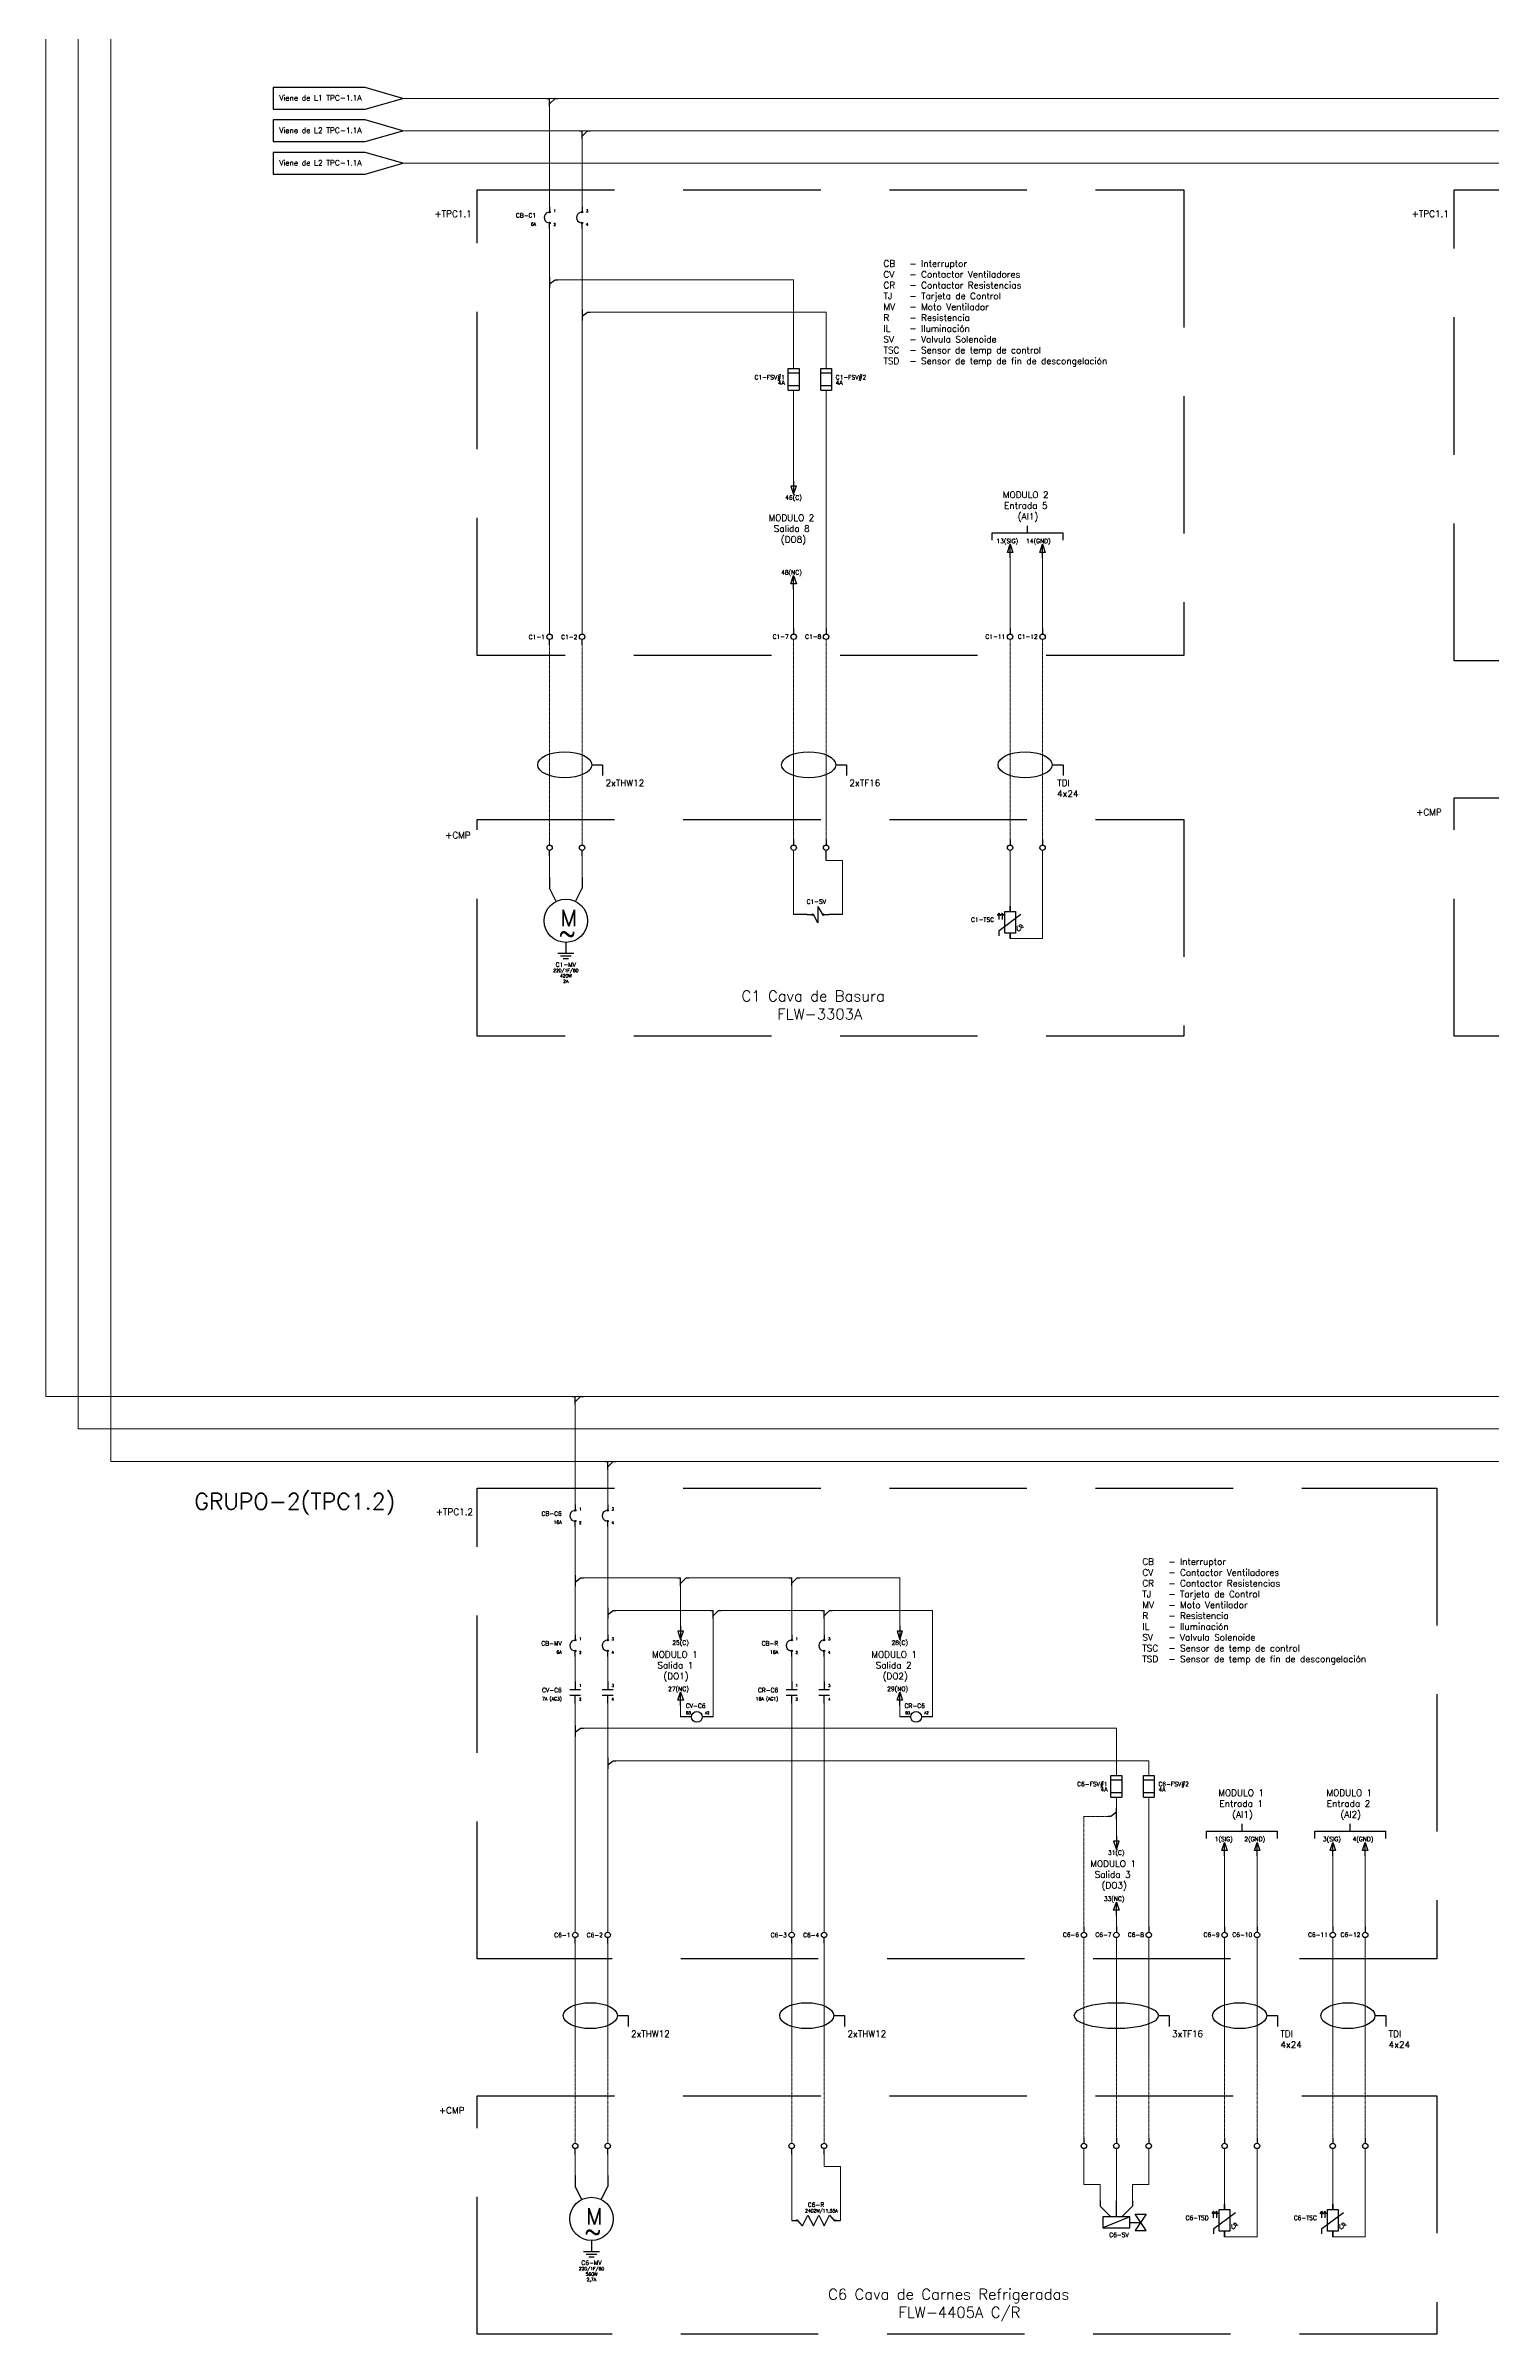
# Model space of a CAD drawing. Header units: inches. Extents: x 75782 to 87231, y -34126 to -18655.
# Drawn here: x 80133 to 81470, y -22416 to -20300 of the extents above; entities that cross this region are included whole.
import ezdxf
from ezdxf.enums import TextEntityAlignment as Align

# ---------------------------------------------------------------- set-up
doc = ezdxf.new("R2010")
doc.units = ezdxf.units.IN
doc.header["$MEASUREMENT"] = 0
doc.linetypes.add('DASHED', pattern=[19.05, 12.7, -6.35])
doc.linetypes.add('EPLANLINE7', pattern=[0])
for name, color, linetype, lineweight in [('A-Cable Belden', 9, 'Continuous', 18), ('A-Cables 220V', 6, 'Continuous', 18), ('SYMBOL', 2, 'Continuous', 25)]:
    doc.layers.add(name, color=color, linetype=linetype, lineweight=lineweight)
doc.layers.add('TEXTOS', color=7, linetype='Continuous')
doc.styles.get("Standard").update_dxf_attribs({"font": 'ROMANS.SHX'})

# ---------------------------------------------------------------- blocks, each defined once
blk = doc.blocks.new('derivación inferior')
for p, q in [((-2.5, 0), (0, 0)), ((0, -7.5), (0, 0)), ((0, -5), (5, 0)), ((5, 0), (7.5, 0))]:
    blk.add_line(p, q)
blk = doc.blocks.new('2F Breaker')
for p, q in [((0, 0), (0, -4.3)), ((30, 0), (30, -4.3)), ((0, -20), (0, -15.7)), ((30, -20), (30, -15.7))]:
    blk.add_line(p, q)
for centre in [(0, -5), (0, -15), (30, -5), (30, -15)]:
    blk.add_circle(centre, 0.653)
for centre in [(0, -10), (30, -10)]:
    blk.add_arc(centre, 5, 110, 250)
for s, p in [('2', (3.6, -17.7)), ('1', (3.6, -5)), ('3', (33.6, -5)), ('4', (33.6, -17.7))]:
    blk.add_text(s, height=2.5).set_placement(p)
at = {"flags": 4}
for tag, height, p in [('FEATURES', 3, (-12.5, -17.5)), ('NAME', 4, (-12.5, -10))]:
    blk.add_attdef(tag, text='', height=height, dxfattribs=at).set_placement(p, align=Align.RIGHT)
blk = doc.blocks.new('2F motor')
for p, q in [((0, 0), (0, -10)), ((30, 0), (30, -10)), ((6.1, -22.1), (0, -10)), ((23.9, -22.1), (30, -10)), ((15, -60), (15, -70)), ((7.5, -70), (22.5, -70)), ((10, -72.5), (20, -72.5)), ((12.5, -75), (17.5, -75))]:
    blk.add_line(p, q)
blk.add_circle((15, -40), 20)
blk.add_text('M', height=15).set_placement((10, -45))
at = {"insert": (8.6, -43.8), "char_height": 15, "width": 78.304, "attachment_point": 1}
blk.add_mtext('{\\Fsimplex|c0;~}', dxfattribs=at)
at = {"flags": 4}
for tag, height, p in [('VOLTAJE', 3, (15, -87.5)), ('NAME', 4, (15, -82.5)), ('CURRENT', 3, (15, -97.5)), ('HP', 3, (15, -92.5))]:
    blk.add_attdef(tag, text='', height=height, dxfattribs=at).set_placement(p, align=Align.CENTER)
blk = doc.blocks.new('derivación a la derecha')
for p, q in [((0, 2.5), (0, -7.5)), ((0, -3.75), (5, 0)), ((5, 0), (7.5, 0))]:
    blk.add_line(p, q)
blk = doc.blocks.new('Temperature sensor')
for p, q in [((-10, -22.5), (10, -7.5)), ((-10, -27.5), (-10, -22.5))]:
    blk.add_line(p, q)
for points in [[(0, 0), (0, 0), (0, -5), (0, -5)], [(-5, -5), (5, -5), (5, -25), (-5, -25)], [(0, -30), (0, -30), (0, -25), (0, -25)]]:
    blk.add_lwpolyline(points, close=True)
at = {"layer": 'SYMBOL', "color": 0, "linetype": 'EPLANLINE7', "lineweight": 25}
for p, q in [((-10.4, -6.5), (-11.9, -8.9)), ((-10.4, -6.5), (-10.4, -12.5)), ((-10.4, -6.5), (-8.9, -8.9)), ((-7.4, -6.5), (-7.4, -12.5))]:
    blk.add_line(p, q, dxfattribs=at)
at = {"layer": 'SYMBOL', "color": 0, "linetype": 'EPLANLINE7', "lineweight": 13}
for p, q in [((-7.4, -6.5), (-8.9, -8.9)), ((-7.4, -6.5), (-5.9, -8.9)), ((-7.4, -12.5), (-7.4, -12.5)), ((-7.4, -12.5), (-7.4, -12.5)), ((6.6, -18.3), (6.6, -21.9)), ((9.6, -17.1), (8.1, -18.3)), ((8.1, -18.3), (9.6, -19.5)), ((11.1, -18.3), (9.6, -17.1)), ((9.6, -21.9), (11.1, -18.3)), ((9.6, -19.5), (12.6, -19.5)), ((6.6, -21.9), (8.1, -23.1)), ((8.1, -23.1), (9.6, -21.9))]:
    blk.add_line(p, q, dxfattribs=at)
at = {"flags": 4}
blk.add_attdef('NAME', text='', height=4, dxfattribs=at).set_placement((-14.8, -14.6), align=Align.RIGHT)
blk = doc.blocks.new('Arrow-down')
for p, q in [((0, 0), (0, -12.5)), ((2.5, -5), (-2.5, -5)), ((-2.5, -5), (0, -12.5)), ((0, -12.5), (2.5, -5))]:
    blk.add_line(p, q)
at = {"flags": 4}
blk.add_attdef('NAME', text='', height=4, dxfattribs=at).set_placement((7.5, -17.5), align=Align.RIGHT)
blk = doc.blocks.new('Arrow-up')
for p, q in [((-2.5, 5), (0, 12.5)), ((2.5, 5), (-2.5, 5)), ((0, 0), (0, 12.5)), ((0, 12.5), (2.5, 5))]:
    blk.add_line(p, q)
at = {"flags": 4}
blk.add_attdef('NAME', text='', height=4, dxfattribs=at).set_placement((7.5, 13.5), align=Align.RIGHT)
blk = doc.blocks.new('Fusible')
at = {"color": 0, "ltscale": 0.1}
for p, q in [((45791, 2917.9), (45791, 2937.9)), ((45791, 2937.9), (45801, 2937.9)), ((45791, 2933.9), (45801, 2933.9)), ((45801, 2921.9), (45791, 2921.9)), ((45801, 2937.9), (45801, 2917.9)), ((45791, 2917.9), (45801, 2917.9))]:
    blk.add_line(p, q, dxfattribs=at)
at = {"flags": 4}
for p in [(45787.9, 2927.9), (45787.9, 2922.9)]:
    blk.add_attdef('NAME', text='', height=4, dxfattribs=at).set_placement(p, align=Align.RIGHT)
blk = doc.blocks.new('fusible1')
at = {"color": 0, "ltscale": 0.1}
for p, q in [((45821, 2917.9), (45821, 2937.9)), ((45821, 2937.9), (45831, 2937.9)), ((45821, 2933.9), (45831, 2933.9)), ((45831, 2921.9), (45821, 2921.9)), ((45831, 2937.9), (45831, 2917.9)), ((45821, 2917.9), (45831, 2917.9))]:
    blk.add_line(p, q, dxfattribs=at)
at = {"flags": 4}
for p in [(45834.9, 2927.9), (45834.9, 2922.9)]:
    blk.add_attdef('NAME', p, '', height=4, dxfattribs=at)
blk = doc.blocks.new('Borne - abajo')
blk.add_line((0, 0), (0, 5))
blk.add_circle((0, 7.5), 2.5)
at = {"flags": 4}
blk.add_attdef('NAME', text='', height=4, dxfattribs=at).set_placement((-4.4, 5.3), align=Align.RIGHT)
blk.add_attdef('#', (4.6, 5.9), '', height=3, dxfattribs=at)
blk = doc.blocks.new('Borne - arriba')
blk.add_line((0, 0), (0, -5))
blk.add_circle((0, -7.5), 2.5)
at = {"flags": 4}
blk.add_attdef('NAME', text='', height=4, dxfattribs=at).set_placement((-4.4, -9.3), align=Align.RIGHT)
blk.add_attdef('#', (4.6, -8.9), '', height=3, dxfattribs=at)
blk = doc.blocks.new('Solenoid Coil')
for p, q in [((0, 0), (4.3, 0)), ((10, -7.5), (5.7, 0)), ((10, 7.5), (10, -7.5)), ((10, 7.5), (14.3, 0)), ((15.7, 0), (20, 0))]:
    blk.add_line(p, q)
for centre in [(5, 0), (15, 0)]:
    blk.add_circle(centre, 0.704)
at = {"flags": 4}
for tag, height, p in [('NAME', 4, (17.5, 10)), ('PAGE', 3, (15, -17.5))]:
    blk.add_attdef(tag, text='', height=height, dxfattribs=at).set_placement(p, align=Align.RIGHT)
blk = doc.blocks.new('CONT 2F')
for p, q in [((33332.3, 23388.3), (33342.3, 23388.3)), ((33332.3, 23383.3), (33342.3, 23383.3)), ((33337.3, 23395.8), (33337.3, 23388.3)), ((33337.3, 23375.8), (33337.3, 23383.3)), ((33362.3, 23388.3), (33372.3, 23388.3)), ((33362.3, 23383.3), (33372.3, 23383.3)), ((33367.3, 23395.8), (33367.3, 23388.3)), ((33367.3, 23375.8), (33367.3, 23383.3))]:
    blk.add_line(p, q)
for s, p in [('2', (33340.9, 23378.1)), ('1', (33340.9, 23390.8)), ('3', (33370.9, 23390.8)), ('4', (33370.9, 23378.1))]:
    blk.add_text(s, height=2.5).set_placement(p)
at = {"flags": 4}
for tag, height, p in [('FEATURES', 3, (33324.8, 23378.3)), ('NAME', 4, (33324.8, 23385.8))]:
    blk.add_attdef(tag, text='', height=height, dxfattribs=at).set_placement(p, align=Align.RIGHT)
blk = doc.blocks.new('Relay Coil')
for p, q in [((5, 0), (0, 0)), ((20, 0), (15, 0))]:
    blk.add_line(p, q)
blk.add_circle((10, 0), 5)
for s, p in [('B3', (0, 2.5)), ('A2', (17.5, 2.5))]:
    blk.add_text(s, height=2.5).set_placement(p)
at = {"flags": 4}
for tag, height, p in [('NAME', 4, (18.1, 8.2)), ('INTENSIDAD', 3, (21, -10)), ('PAGE', 3, (20.6, -15.1))]:
    blk.add_attdef(tag, text='', height=height, dxfattribs=at).set_placement(p, align=Align.RIGHT)
blk = doc.blocks.new('Heater')
for p, q in [((0, 0), (4.3, 0)), ((10, -5), (5.7, 0)), ((10, -5), (15, 5)), ((15, 5), (20, -5)), ((20, -5), (25, 5)), ((25, 5), (30, -5)), ((30, -5), (35, 5)), ((35, 5), (39.3, 0)), ((40.7, 0), (45, 0))]:
    blk.add_line(p, q)
for centre in [(5, 0), (40, 0)]:
    blk.add_circle(centre, 0.704)
at = {"flags": 4}
for tag, height, p in [('NAME', 4, (30, 12.5)), ('DATA', 3, (27.5, 7.5))]:
    blk.add_attdef(tag, text='', height=height, dxfattribs=at).set_placement(p, align=Align.RIGHT)
blk = doc.blocks.new('AMI-140')
at = {"ltscale": 0.1}
for p, q in [((97291.8, 2.1), (97291.8, -2.9)), ((97306.8, -12.9), (97306.8, 2.1)), ((97321.8, 2.1), (97321.8, -2.9)), ((97291.8, -2.9), (97301.8, -12.9)), ((97294.3, -12.9), (97294.3, -22.9)), ((97319.3, -12.9), (97294.3, -12.9)), ((97319.3, -12.9), (97294.3, -22.9)), ((97321.8, -2.9), (97311.8, -12.9)), ((97319.3, -22.9), (97319.3, -12.9)), ((97319.3, -17.9), (97329.3, -17.9)), ((97324.3, -10.4), (97334.3, -10.4)), ((97334.3, -25.4), (97324.3, -10.4)), ((97334.3, -10.4), (97324.3, -25.4)), ((97294.3, -22.9), (97319.3, -22.9)), ((97324.3, -25.4), (97334.3, -25.4))]:
    blk.add_line(p, q, dxfattribs=at)
at = {"flags": 4}
blk.add_attdef('NAME', text='', height=4, dxfattribs=at).set_placement((97318.2, -31.4), align=Align.RIGHT)

msp = doc.modelspace()

# ---------------------------------------------------------------- linework, layer by layer
at = {"ltscale": 0.1}
for p, q in [((81007.3, -20757.2), (81007.3, -20750.5)), ((81007.3, -20750.5), (81072.9, -20750.5)), ((81040.1, -20750.5), (81040.1, -20743.8)), ((81072.9, -20757.2), (81072.9, -20750.5)), ((80637.5, -20964.8), (80647.5, -20964.8)), ((80647.5, -20964.8), (80647.5, -20974.8)), ((80862.9, -20964.8), (80872.9, -20964.8)), ((80862.9, -20964.8), (80872.9, -20964.8)), ((80872.9, -20964.8), (80872.9, -20974.8)), ((80872.9, -20964.8), (80872.9, -20974.8)), ((81062.9, -20964.8), (81072.9, -20964.8)), ((81072.9, -20964.8), (81072.9, -20974.8)), ((80854, -21053.3), (80854, -21044)), ((81205.5, -21957.2), (81205.5, -21950.5)), ((81205.5, -21950.5), (81271.1, -21950.5)), ((81238.3, -21950.5), (81238.3, -21943.8)), ((81271.1, -21957.2), (81271.1, -21950.5)), ((81305.5, -21957.2), (81305.5, -21950.5)), ((81305.5, -21950.5), (81371.1, -21950.5)), ((81338.3, -21950.5), (81338.3, -21943.8)), ((81371.1, -21957.2), (81371.1, -21950.5)), ((80661.1, -22121.1), (80671.1, -22121.1)), ((80671.1, -22121.1), (80671.1, -22131.1)), ((80861.1, -22121.1), (80871.1, -22121.1)), ((80871.1, -22121.1), (80871.1, -22131.1)), ((81161.1, -22121.1), (81171.1, -22121.1)), ((81171.1, -22121.1), (81171.1, -22131.1)), ((81261.1, -22121.1), (81271.1, -22121.1)), ((81271.1, -22121.1), (81271.1, -22131.1)), ((81361.1, -22121.1), (81371.1, -22121.1)), ((81371.1, -22121.1), (81371.1, -22131.1))]:
    msp.add_line(p, q, dxfattribs=at)
for p, q in [((80598.5, -21049), (80598.5, -21044)), ((80628.5, -21049), (80628.5, -21044)), ((80824, -21034), (80824, -21039)), ((80854, -21034), (80854, -21039)), ((81024, -21034), (81024, -21039)), ((81054, -21034), (81054, -21039)), ((80836.5, -21103.3), (80824, -21103.3)), ((80869, -21103.3), (80856.5, -21103.3)), ((80724.6, -21844.9), (80719.6, -21844.9)), ((80749.6, -21844.9), (80744.6, -21844.9)), ((80927.2, -21844.9), (80922.2, -21844.9)), ((80952.2, -21844.9), (80947.2, -21844.9)), ((80622.2, -22249), (80622.2, -22244)), ((80652.2, -22249), (80652.2, -22244)), ((80822.2, -22249), (80822.2, -22244)), ((80852.2, -22249), (80852.2, -22244)), ((81092.2, -22234), (81092.2, -22239)), ((81122.2, -22234), (81122.2, -22239)), ((81152.2, -22234), (81152.2, -22239)), ((81222.2, -22234), (81222.2, -22239)), ((81252.2, -22234), (81252.2, -22239)), ((81322.2, -22234), (81322.2, -22239)), ((81352.2, -22234), (81352.2, -22239))]:
    msp.add_line(p, q)
for points in [[(80428, -20338.8), (80343, -20338.8), (80343, -20358.8), (80428, -20358.8), (80463, -20348.8), (80428, -20338.8)], [(80428, -20368.8), (80343, -20368.8), (80343, -20388.8), (80428, -20388.8), (80463, -20378.8), (80428, -20368.8)], [(80428, -20398.8), (80343, -20398.8), (80343, -20418.8), (80428, -20418.8), (80463, -20408.8), (80428, -20398.8)]]:
    msp.add_lwpolyline(points, dxfattribs=at)
at = {"linetype": 'DASHED', "ltscale": 10}
for points in [[(80531.5, -20433.5), (81184.4, -20433.5), (81184.4, -20863.7), (80531.5, -20863.7)], [(81434.4, -20433.5), (82321.3, -20433.5), (82321.3, -20868.7), (81434.4, -20868.7)], [(81434.4, -20995.4), (82321.3, -20995.4), (82321.3, -21215.6), (81434.4, -21215.6)], [(80531.5, -21015.4), (81184.4, -21015.3), (81184.4, -21215.6), (80531.5, -21215.6)], [(80531.5, -21633.4), (81418.3, -21633.4), (81418.3, -22068.7), (80531.5, -22068.7)], [(80531.5, -22195.3), (81418.3, -22195.3), (81418.3, -22415.6), (80531.5, -22415.6)]]:
    msp.add_lwpolyline(points, close=True, dxfattribs=at)
for centre in [(80598.5, -21041.5), (80628.5, -21041.5), (80824, -21041.5), (80824, -21041.5), (80824, -21041.5), (80854, -21041.5), (80854, -21041.5), (80854, -21041.5), (81024, -21041.5), (81054, -21041.5), (80622.2, -22241.5), (80652.2, -22241.5), (80822.2, -22241.5), (80852.2, -22241.5), (81092.2, -22241.5), (81122.2, -22241.5), (81152.2, -22241.5), (81222.2, -22241.5), (81252.2, -22241.5), (81322.2, -22241.5), (81352.2, -22241.5)]:
    msp.add_circle(centre, 2.5)
at = {"ltscale": 0.1}
for centre, major_axis, ratio in [((80612.5, -20964.8), (-25, 0), 0.48), ((80837.9, -20964.8), (-25, 0), 0.48), ((81037.9, -20964.8), (-25, 0), 0.48), ((80636.1, -22121.1), (-25, 0), 0.48), ((80836.1, -22121.1), (-25, 0), 0.48), ((81122.2, -22121.1), (-38.9, 0), 0.308382), ((81236.1, -22121.1), (-25, 0), 0.48), ((81336.1, -22121.1), (-25, 0), 0.48)]:
    msp.add_ellipse(centre, major_axis=major_axis, ratio=ratio, dxfattribs=at)
at = {"layer": 'A-Cable Belden'}
for p, q in [((81024, -20844), (81024, -20773.5)), ((81054, -20773.5), (81054, -20844)), ((81024, -21097.9), (81024, -21044)), ((81054, -21044), (81054, -21125.4)), ((81054, -21125.4), (81024, -21125.4)), ((81222.2, -22044), (81222.2, -21973.4)), ((81252.2, -21973.4), (81252.2, -22044)), ((81322.2, -22044), (81322.2, -21973.4)), ((81352.2, -21973.4), (81352.2, -22044)), ((81222.2, -22160.9), (81222.2, -22049)), ((81252.2, -22049), (81252.2, -22160.9)), ((81322.2, -22160.9), (81322.2, -22049)), ((81352.2, -22049), (81352.2, -22160.9)), ((81222.2, -22295.4), (81222.2, -22244)), ((81252.2, -22244), (81252.2, -22325.4)), ((81322.2, -22297.9), (81322.2, -22244)), ((81352.2, -22244), (81352.2, -22325.4)), ((81252.2, -22325.4), (81222.2, -22325.4)), ((81352.2, -22325.4), (81322.2, -22325.4))]:
    msp.add_line(p, q, dxfattribs=at)
at = {"layer": 'A-Cable Belden', "linetype": 'DASHED', "ltscale": 0.01}
for p, q in [((81024, -20849), (81024, -21034)), ((81054, -20849), (81054, -21034)), ((81222.2, -22160.9), (81222.2, -22164.8)), ((81222.2, -22164.8), (81222.2, -22234)), ((81252.2, -22160.9), (81252.2, -22164.8)), ((81252.2, -22164.8), (81252.2, -22234)), ((81322.2, -22160.9), (81322.2, -22164.8)), ((81322.2, -22164.8), (81322.2, -22234)), ((81352.2, -22160.9), (81352.2, -22164.8)), ((81352.2, -22164.8), (81352.2, -22234))]:
    msp.add_line(p, q, dxfattribs=at)
at = {"layer": 'A-Cables 220V'}
for p, q in [((80133, -19348.8), (80133, -21548.8)), ((80163, -19378.8), (80163, -21578.8)), ((80193, -19408.8), (80193, -21608.8)), ((80463, -20348.8), (82638.3, -20348.8)), ((80598.5, -20449), (80598.5, -20348.8)), ((80462.9, -20378.8), (84444.2, -20378.8)), ((80628.5, -20449), (80628.5, -20378.8)), ((80462.9, -20408.8), (84474.2, -20408.8)), ((80598.5, -20469), (80598.5, -20514)), ((80628.5, -20469), (80628.5, -20544)), ((80606, -20516.5), (80824, -20516.5)), ((80824, -20516.5), (80824, -20598.6)), ((80598.5, -20524), (80598.5, -20844)), ((80628.5, -20554), (80628.5, -20844)), ((80636, -20546.5), (80854, -20546.5)), ((80854, -20546.5), (80854, -20598.6)), ((80824, -20618.6), (80824, -20702.3)), ((80854, -20618.6), (80854, -20844)), ((80824, -20802.5), (80824, -20844)), ((80598.5, -21044), (80598.5, -21069)), ((80628.5, -21044), (80628.5, -21069)), ((80824, -21044), (80824, -21103.3)), ((80869, -21053.3), (80854, -21053.3)), ((80869, -21103.3), (80869, -21053.3)), ((80133, -21548.8), (86791.7, -21548.8)), ((80622.2, -21649), (80622.2, -21548.8)), ((80163, -21578.8), (86791.7, -21578.8)), ((80193, -21608.8), (86791.7, -21608.8)), ((80652.2, -21649), (80652.2, -21608.8)), ((80622.2, -21669), (80622.2, -21769)), ((80652.2, -21669), (80652.2, -21769)), ((80629.7, -21716.5), (80717.1, -21716.5)), ((80719.6, -21724), (80719.6, -21773.3)), ((80727.1, -21716.5), (80819.7, -21716.4)), ((80822.2, -21769), (80822.2, -21716.5)), ((80827.2, -21716.5), (80922.2, -21716.5)), ((80922.2, -21716.5), (80922.2, -21773.3)), ((80659.7, -21746.5), (80747.1, -21746.5)), ((80749.6, -21754), (80749.6, -21844.9)), ((80757.1, -21746.5), (80849.7, -21746.5)), ((80852.2, -21769), (80852.2, -21746.5)), ((80857.2, -21746.5), (80952.2, -21746.5)), ((80952.2, -21746.5), (80952.2, -21844.9)), ((80622.2, -21789), (80622.2, -21819.7)), ((80652.2, -21789), (80652.2, -21819.7)), ((80822.2, -21789), (80822.2, -21812.2)), ((80852.2, -21789), (80852.2, -21812.2)), ((80622.2, -21824.7), (80622.2, -22044)), ((80652.2, -21824.7), (80652.2, -22044)), ((80719.6, -21834.5), (80719.6, -21844.9)), ((80822.2, -21832.2), (80822.2, -22044)), ((80852.2, -21832.2), (80852.2, -22044)), ((80922.2, -21834.5), (80922.2, -21844.9)), ((80629.7, -21855.4), (81122.2, -21855.4)), ((81122.2, -21855.4), (81122.2, -21899)), ((80659.7, -21885.4), (81152.2, -21885.5)), ((81152.2, -21885.5), (81152.2, -21899)), ((81122.2, -21919), (81122.2, -21954.9)), ((81152.2, -21919), (81152.2, -22044)), ((81122.2, -22028.6), (81122.2, -22044)), ((80622.2, -22049), (80622.2, -22160.9)), ((80652.2, -22049), (80652.2, -22160.9)), ((80822.2, -22049), (80822.2, -22160.9)), ((80852.2, -22049), (80852.2, -22160.9)), ((81122.2, -22049), (81122.2, -22155.9)), ((81152.2, -22049), (81152.2, -22160.9)), ((80622.2, -22244), (80622.2, -22269)), ((80652.2, -22244), (80652.2, -22269)), ((80822.2, -22244), (80822.2, -22310.4)), ((80852.2, -22244), (80852.2, -22260.4)), ((81092.2, -22244), (81092.2, -22277.2)), ((81122.2, -22244), (81122.2, -22292.2)), ((81152.2, -22244), (81152.2, -22260.4)), ((81152.2, -22244), (81152.2, -22260.4)), ((81152.2, -22244), (81152.2, -22260.4)), ((81152.2, -22244), (81152.2, -22277.2)), ((80867.2, -22260.4), (80852.2, -22260.4)), ((80867.2, -22310.4), (80867.2, -22260.4)), ((81107.2, -22277.2), (81092.2, -22277.2)), ((81107.2, -22292.2), (81107.2, -22277.2)), ((81137.2, -22292.2), (81137.2, -22277.2)), ((81137.2, -22277.2), (81152.2, -22277.2))]:
    msp.add_line(p, q, dxfattribs=at)
at = {"layer": 'A-Cables 220V', "linetype": 'DASHED', "ltscale": 0.01}
for p, q in [((80598.5, -20849), (80598.5, -21039)), ((80628.5, -20849), (80628.5, -21039)), ((80824, -20849), (80824, -21034)), ((80824, -20849), (80824, -21039)), ((80854, -20849), (80854, -21039)), ((80824, -20957.7), (80824, -21026.9)), ((80854, -20957.7), (80854, -21026.9)), ((81092.2, -21936.9), (81117.2, -21936.9)), ((81092.2, -21936.9), (81092.2, -22044)), ((81092.2, -22049), (81092.2, -22234)), ((80622.2, -22160.9), (80622.2, -22164.8)), ((80622.2, -22164.8), (80622.2, -22239)), ((80652.2, -22160.9), (80652.2, -22164.8)), ((80652.2, -22164.8), (80652.2, -22239)), ((80822.2, -22160.9), (80822.2, -22164.8)), ((80822.2, -22164.8), (80822.2, -22239)), ((80852.2, -22160.9), (80852.2, -22164.8)), ((80852.2, -22164.8), (80852.2, -22239)), ((81122.2, -22155.9), (81122.2, -22164.8)), ((81122.2, -22164.8), (81122.2, -22234)), ((81152.2, -22160.9), (81152.2, -22164.8)), ((81152.2, -22164.8), (81152.2, -22234))]:
    msp.add_line(p, q, dxfattribs=at)

# ---------------------------------------------------------------- block references
for name, p in [('derivación inferior', (80598.5, -20348.8)), ('derivación inferior', (80628.5, -20378.8)), ('derivación a la derecha', (80598.5, -20516.5)), ('derivación a la derecha', (80628.5, -20546.5)), ('derivación inferior', (80622.2, -21548.8)), ('derivación inferior', (80622.2, -21548.8)), ('derivación inferior', (80652.2, -21608.8)), ('derivación inferior', (80652.2, -21608.8)), ('derivación a la derecha', (80622.2, -21716.5)), ('derivación inferior', (80719.6, -21716.5)), ('derivación inferior', (80822.2, -21716.4)), ('derivación a la derecha', (80652.2, -21746.5)), ('derivación inferior', (80749.6, -21746.5)), ('derivación inferior', (80852.2, -21746.5)), ('derivación a la derecha', (80622.2, -21855.4)), ('derivación a la derecha', (80652.2, -21885.4))]:
    msp.add_blockref(name, p)
ref = msp.add_blockref('2F Breaker', (80598.5, -20449))
ref.add_attrib('NAME', 'CB-C1', dxfattribs={"height": 4}).set_placement((80586, -20459), align=Align.RIGHT)
ref.add_attrib('FEATURES', '6A', dxfattribs={"height": 3}).set_placement((80586, -20466.5), align=Align.RIGHT)
at = {"color": 0}
ref = msp.add_blockref('Fusible', (35028, -23536.5), dxfattribs=at)
ref.add_attrib('NAME', 'C1-FSV#1', dxfattribs={"height": 4}).set_placement((80815.9, -20608.6), align=Align.RIGHT)
ref.add_attrib('NAME', '4A', dxfattribs={"height": 4}).set_placement((80815.9, -20613.6), align=Align.RIGHT)
ref = msp.add_blockref('fusible1', (35028, -23536.5), dxfattribs=at)
ref.add_attrib('NAME', 'C1-FSV#2', (80862.9, -20608.6), dxfattribs={"height": 4})
ref.add_attrib('NAME', '4A', (80862.9, -20613.6), dxfattribs={"height": 4})
ref = msp.add_blockref('Arrow-down', (80824, -20702.3))
ref.add_attrib('NAME', '46(C)', dxfattribs={"height": 4}).set_placement((80831.5, -20719.8), align=Align.RIGHT)
ref = msp.add_blockref('Arrow-up', (81024, -20773.5))
ref.add_attrib('NAME', '13(SIG)', dxfattribs={"height": 4}).set_placement((81031.5, -20760), align=Align.RIGHT)
ref = msp.add_blockref('Arrow-up', (81054, -20773.5))
ref.add_attrib('NAME', '14(GND)', dxfattribs={"height": 4}).set_placement((81061.5, -20760), align=Align.RIGHT)
ref = msp.add_blockref('Arrow-up', (80824, -20802.5))
ref.add_attrib('NAME', '48(NC)', dxfattribs={"height": 4}).set_placement((80831.5, -20789), align=Align.RIGHT)
ref = msp.add_blockref('Borne - abajo', (80598.5, -20854))
ref.add_attrib('NAME', 'C1-1', dxfattribs={"height": 4}).set_placement((80594.1, -20848.7), align=Align.RIGHT)
ref = msp.add_blockref('Borne - abajo', (80628.5, -20854))
ref.add_attrib('NAME', 'C1-2', dxfattribs={"height": 4}).set_placement((80624.1, -20848.7), align=Align.RIGHT)
ref = msp.add_blockref('Borne - arriba', (80824, -20839))
ref.add_attrib('NAME', 'C1-7', dxfattribs={"height": 4}).set_placement((80819.5, -20848.3), align=Align.RIGHT)
ref = msp.add_blockref('Borne - arriba', (80854, -20839))
ref.add_attrib('NAME', 'C1-8', dxfattribs={"height": 4}).set_placement((80849.5, -20848.3), align=Align.RIGHT)
ref = msp.add_blockref('Borne - arriba', (81024, -20839))
ref.add_attrib('NAME', 'C1-11', dxfattribs={"height": 4}).set_placement((81019.5, -20848.3), align=Align.RIGHT)
ref = msp.add_blockref('Borne - arriba', (81054, -20839))
ref.add_attrib('NAME', 'C1-12', dxfattribs={"height": 4}).set_placement((81049.5, -20848.3), align=Align.RIGHT)
ref = msp.add_blockref('2F motor', (80598.5, -21069))
ref.add_attrib('CURRENT', '2A', dxfattribs={"height": 3}).set_placement((80613.5, -21166.5), align=Align.CENTER)
ref.add_attrib('HP', '420W', dxfattribs={"height": 3}).set_placement((80613.5, -21161.5), align=Align.CENTER)
ref.add_attrib('VOLTAJE', '220/1F/60', dxfattribs={"height": 3}).set_placement((80613.5, -21156.5), align=Align.CENTER)
ref.add_attrib('NAME', 'C1-MV', dxfattribs={"height": 4}).set_placement((80613.5, -21151.5), align=Align.CENTER)
ref = msp.add_blockref('Solenoid Coil', (80836.5, -21103.3))
ref.add_attrib('NAME', 'C1-SV', dxfattribs={"height": 4}).set_placement((80854, -21093.3), align=Align.RIGHT)
ref = msp.add_blockref('Temperature sensor', (81024, -21095.4))
ref.add_attrib('NAME', 'C1-TSC', dxfattribs={"height": 4}).set_placement((81009.2, -21110), align=Align.RIGHT)
ref = msp.add_blockref('2F Breaker', (80622.2, -21649))
ref.add_attrib('NAME', 'CB-C6', dxfattribs={"height": 4}).set_placement((80609.7, -21659), align=Align.RIGHT)
ref.add_attrib('FEATURES', '16A', dxfattribs={"height": 3}).set_placement((80609.7, -21666.5), align=Align.RIGHT)
ref = msp.add_blockref('Arrow-down', (80719.6, -21760.8))
ref.add_attrib('NAME', '25(C)', dxfattribs={"height": 4}).set_placement((80727.1, -21778.3), align=Align.RIGHT)
ref = msp.add_blockref('Arrow-down', (80922.2, -21760.8))
ref.add_attrib('NAME', '28(C)', dxfattribs={"height": 4}).set_placement((80929.7, -21778.3), align=Align.RIGHT)
ref = msp.add_blockref('2F Breaker', (80622.2, -21769))
ref.add_attrib('NAME', 'CB-MV', dxfattribs={"height": 4}).set_placement((80609.7, -21779), align=Align.RIGHT)
ref.add_attrib('FEATURES', '6A', dxfattribs={"height": 3}).set_placement((80609.7, -21786.5), align=Align.RIGHT)
ref = msp.add_blockref('2F Breaker', (80822.2, -21769))
ref.add_attrib('NAME', 'CB-R', dxfattribs={"height": 4}).set_placement((80809.7, -21779), align=Align.RIGHT)
ref.add_attrib('FEATURES', '16A', dxfattribs={"height": 3}).set_placement((80809.7, -21786.5), align=Align.RIGHT)
ref = msp.add_blockref('CONT 2F', (47284.9, -45208))
ref.add_attrib('NAME', 'CV-C6', dxfattribs={"height": 4}).set_placement((80609.7, -21822.2), align=Align.RIGHT)
ref.add_attrib('FEATURES', '7A (AC3)', dxfattribs={"height": 3}).set_placement((80609.7, -21829.7), align=Align.RIGHT)
ref = msp.add_blockref('Arrow-up', (80719.6, -21834.5))
ref.add_attrib('NAME', '27(NC)', dxfattribs={"height": 4}).set_placement((80727.1, -21821), align=Align.RIGHT)
ref = msp.add_blockref('CONT 2F', (47484.9, -45208))
ref.add_attrib('NAME', 'CR-C6', dxfattribs={"height": 4}).set_placement((80809.7, -21822.2), align=Align.RIGHT)
ref.add_attrib('FEATURES', '16A (AC1)', dxfattribs={"height": 3}).set_placement((80809.7, -21829.7), align=Align.RIGHT)
ref = msp.add_blockref('Arrow-up', (80922.2, -21834.5))
ref.add_attrib('NAME', '29(NO)', dxfattribs={"height": 4}).set_placement((80929.7, -21821), align=Align.RIGHT)
ref = msp.add_blockref('Relay Coil', (80724.6, -21844.9))
ref.add_attrib('NAME', 'CV-C6', dxfattribs={"height": 4}).set_placement((80742.6, -21836.7), align=Align.RIGHT)
ref = msp.add_blockref('Relay Coil', (80927.2, -21844.9))
ref.add_attrib('NAME', 'CR-C6', dxfattribs={"height": 4}).set_placement((80945.2, -21836.7), align=Align.RIGHT)
ref = msp.add_blockref('Fusible', (35326.2, -24836.9))
ref.add_attrib('NAME', 'C6-FSV#1', dxfattribs={"height": 4}).set_placement((81114.1, -21909), align=Align.RIGHT)
ref.add_attrib('NAME', '4A', dxfattribs={"height": 4}).set_placement((81114.1, -21914), align=Align.RIGHT)
ref = msp.add_blockref('fusible1', (35326.2, -24836.9))
ref.add_attrib('NAME', 'C6-FSV#2', (81161.1, -21909), dxfattribs={"height": 4})
ref.add_attrib('NAME', '4A', (81161.1, -21914), dxfattribs={"height": 4})
at = {"rotation": 180}
msp.add_blockref('derivación a la derecha', (81122.2, -21936.9), dxfattribs=at)
ref = msp.add_blockref('Arrow-down', (81122.2, -21954.9))
ref.add_attrib('NAME', '31(C)', dxfattribs={"height": 4}).set_placement((81129.7, -21972.4), align=Align.RIGHT)
ref = msp.add_blockref('Arrow-up', (81222.2, -21973.4))
ref.add_attrib('NAME', '1(SIG)', dxfattribs={"height": 4}).set_placement((81229.7, -21959.9), align=Align.RIGHT)
ref = msp.add_blockref('Arrow-up', (81252.2, -21973.4))
ref.add_attrib('NAME', '2(GND)', dxfattribs={"height": 4}).set_placement((81259.7, -21959.9), align=Align.RIGHT)
ref = msp.add_blockref('Arrow-up', (81322.2, -21973.4))
ref.add_attrib('NAME', '3(SIG)', dxfattribs={"height": 4}).set_placement((81329.7, -21959.9), align=Align.RIGHT)
ref = msp.add_blockref('Arrow-up', (81352.2, -21973.4))
ref.add_attrib('NAME', '4(GND)', dxfattribs={"height": 4}).set_placement((81359.7, -21959.9), align=Align.RIGHT)
ref = msp.add_blockref('Arrow-up', (81122.2, -22028.6))
ref.add_attrib('NAME', '33(NC)', dxfattribs={"height": 4}).set_placement((81129.7, -22015.1), align=Align.RIGHT)
ref = msp.add_blockref('Borne - arriba', (81092.2, -22039))
ref.add_attrib('NAME', 'C6-6', dxfattribs={"height": 4}).set_placement((81087.7, -22048.3), align=Align.RIGHT)
ref = msp.add_blockref('Borne - arriba', (81122.2, -22039))
ref.add_attrib('NAME', 'C6-7', dxfattribs={"height": 4}).set_placement((81117.7, -22048.3), align=Align.RIGHT)
ref = msp.add_blockref('Borne - arriba', (81152.2, -22039))
ref.add_attrib('NAME', 'C6-8', dxfattribs={"height": 4}).set_placement((81147.7, -22048.3), align=Align.RIGHT)
ref = msp.add_blockref('Borne - arriba', (81222.2, -22039))
ref.add_attrib('NAME', 'C6-9', dxfattribs={"height": 4}).set_placement((81217.7, -22048.3), align=Align.RIGHT)
ref = msp.add_blockref('Borne - arriba', (81252.2, -22039))
ref.add_attrib('NAME', 'C6-10', dxfattribs={"height": 4}).set_placement((81247.7, -22048.3), align=Align.RIGHT)
ref = msp.add_blockref('Borne - arriba', (81322.2, -22039))
ref.add_attrib('NAME', 'C6-11', dxfattribs={"height": 4}).set_placement((81317.7, -22048.3), align=Align.RIGHT)
ref = msp.add_blockref('Borne - arriba', (81352.2, -22039))
ref.add_attrib('NAME', 'C6-12', dxfattribs={"height": 4}).set_placement((81347.7, -22048.3), align=Align.RIGHT)
ref = msp.add_blockref('Borne - abajo', (80622.2, -22054))
ref.add_attrib('NAME', 'C6-1', dxfattribs={"height": 4}).set_placement((80617.7, -22048.6), align=Align.RIGHT)
ref = msp.add_blockref('Borne - abajo', (80652.2, -22054))
ref.add_attrib('NAME', 'C6-2', dxfattribs={"height": 4}).set_placement((80647.7, -22048.6), align=Align.RIGHT)
ref = msp.add_blockref('Borne - abajo', (80822.2, -22054))
ref.add_attrib('NAME', 'C6-3', dxfattribs={"height": 4}).set_placement((80817.7, -22048.6), align=Align.RIGHT)
ref = msp.add_blockref('Borne - abajo', (80852.2, -22054))
ref.add_attrib('NAME', 'C6-4', dxfattribs={"height": 4}).set_placement((80847.7, -22048.6), align=Align.RIGHT)
ref = msp.add_blockref('2F motor', (80622.2, -22269))
ref.add_attrib('CURRENT', '2,7A', dxfattribs={"height": 3}).set_placement((80637.2, -22366.5), align=Align.CENTER)
ref.add_attrib('HP', '560W', dxfattribs={"height": 3}).set_placement((80637.2, -22361.5), align=Align.CENTER)
ref.add_attrib('VOLTAJE', '220/1F/60', dxfattribs={"height": 3}).set_placement((80637.2, -22356.5), align=Align.CENTER)
ref.add_attrib('NAME', 'C6-MV', dxfattribs={"height": 4}).set_placement((80637.2, -22351.5), align=Align.CENTER)
ref = msp.add_blockref('Heater', (80822.2, -22310.4))
ref.add_attrib('NAME', 'C6-R', dxfattribs={"height": 4}).set_placement((80852.2, -22297.9), align=Align.RIGHT)
ref.add_attrib('DATA', '2402W/11,55A', dxfattribs={"height": 3}).set_placement((80849.7, -22302.9), align=Align.CENTER)
ref = msp.add_blockref('AMI-140', (-16184.6, -22294.3))
ref.add_attrib('NAME', 'C6-SV', dxfattribs={"height": 4}).set_placement((81133.6, -22325.7), align=Align.RIGHT)
ref = msp.add_blockref('Temperature sensor', (81222.2, -22295.4))
ref.add_attrib('NAME', 'C6-TSD', dxfattribs={"height": 4}).set_placement((81207.4, -22310), align=Align.RIGHT)
ref = msp.add_blockref('Temperature sensor', (81322.2, -22295.4))
ref.add_attrib('NAME', 'C6-TSC', dxfattribs={"height": 4}).set_placement((81307.4, -22310), align=Align.RIGHT)

# ---------------------------------------------------------------- texts
at = {"layer": 'TEXTOS', "attachment_point": 1}
for s, width, gutter_width, heights, insert, char_height in [('\\pi0.69807;Viene de L1 TPC-1.1A', 89.015, 1250, [0], (80348, -20345.9), 5), ('\\pi0.69807;Viene de L2 TPC-1.1A', 89.015, 1250, [0], (80348, -20375.9), 5), ('\\pi0.69807;Viene de L2 TPC-1.1A', 89.015, 1250, [0], (80348, -20405.9), 5), ('+TPC1.1', 26.886, 1250, [0], (80492.1, -20452.5), 6), ('+TPC1.1', 26.886, 1250, [0], (81395, -20452.5), 6), ('CB^I- Interruptor\\PCV^I- Contactor Ventiladores\\PCR^I- Contactor Resistencias\\PTJ^I- Tarjeta de Control\\PMV^I- Moto Ventilador\\PR^I- Resistencia\\PIL^I- Iluminación\\PSV^I- Valvula Solenoide\\PTSC^I- Sensor de temp de control\\PTSD^I- Sensor de temp de fin de descongelación', 252.141, 1250, [0], (80907, -20498.5), 6), ('\\pi102.93;MODULO 2\\P\\pi104.07;Entrada 5\\P\\pi116.64;(AI1)', 252.141, 1250, [0], (80914.4, -20712.2), 6), ('\\pi102.93;MODULO 2\\P\\pi107.78;Salida 8\\P\\pi114.21;(DO8)', 252.141, 1250, [0], (80697.9, -20733.5), 6), ('2xTHW12', 128.511, 1250, [0], (80650.2, -20978.6), 6), ('2xTF16', 128.511, 1250, [0], (80875.6, -20978.6), 6), ('TDI\\P4x24', 128.511, 1250, [0], (81067.5, -20978.6), 6), ('+CMP', 26.886, 1250, [0], (81399.2, -21005.6), 6), ('+CMP', 26.886, 1250, [0], (80501.9, -21026.9), 6), ('GRUPO-2(TPC1.2)  ', 191.491, 0, [22.1], (80270.2, -21638.2), 15), ('+TPC1.2', 26.886, 1250, [0], (80493.3, -21652.4), 6), ('CB^I- Interruptor\\PCV^I- Contactor Ventiladores\\PCR^I- Contactor Resistencias\\PTJ^I- Tarjeta de Control\\PMV^I- Moto Ventilador\\PR^I- Resistencia\\PIL^I- Iluminación\\PSV^I- Valvula Solenoide\\PTSC^I- Sensor de temp de control\\PTSD^I- Sensor de temp de fin de descongelación', 252.141, 1250, [0], (81146.2, -21698.4), 6), ('\\pi5.4896;MODULO 1\\P\\pi10.347;Salida 1\\P\\pi15.918;(DO1)', 55.551, 0, [37.5], (80687.7, -21784.2), 6), ('\\pi5.4896;MODULO 1\\P\\pi9.4896;Salida 2\\P\\pi15.918;(DO2)', 55.551, 1250, [0], (80890.3, -21784.2), 6), ('\\pi103.78;MODULO 1\\P\\pi104.93;Entrada 1\\P\\pi116.64;(AI1)', 252.141, 1250, [0], (81112.6, -21912.1), 6), ('\\pi103.78;MODULO 1\\P\\pi104.07;Entrada 2\\P\\pi116.64;(AI2)', 252.141, 1250, [0], (81212.6, -21912.1), 6), ('\\pi9.5219;MODULO 1\\P\\pi13.522;Salida 3\\P\\pi19.95;(DO3)', 63.615, 1250, [0], (81088.6, -21977.6), 6), ('2xTHW12', 128.511, 1250, [0], (80673.8, -22134.9), 6), ('2xTHW12', 128.511, 1250, [0], (80873.8, -22134.9), 6), ('3xTF16', 128.511, 1250, [0], (81173.8, -22134.9), 6), ('TDI\\P4x24', 128.511, 1250, [0], (81273.8, -22134.9), 6), ('TDI\\P4x24', 128.511, 1250, [0], (81373.8, -22134.9), 6), ('+CMP', 26.886, 1250, [0], (80496.2, -22205.6), 6)]:
    msp.add_mtext_dynamic_manual_height_columns(s, width=width, gutter_width=gutter_width, heights=heights, dxfattribs=dict(at, insert=insert, char_height=char_height))
at = {"layer": 'TEXTOS', "linetype": 'DASHED', "ltscale": 0.1, "char_height": 10, "attachment_point": 1}
for s, width, insert in [('\\pi178.1;C1 Cava de Basura\\P\\pi211.2;FLW-3303A', 507.162, (80597.8, -21173.6)), ('\\pi249.06;C6 Cava de Carnes Refrigeradas\\P\\pi314.06;FLW-4405A C/R', 752.403, (80606.8, -22373.6))]:
    msp.add_mtext_dynamic_manual_height_columns(s, width=width, gutter_width=1250, heights=[0], dxfattribs=dict(at, insert=insert))

doc.saveas('drawing.dxf')
